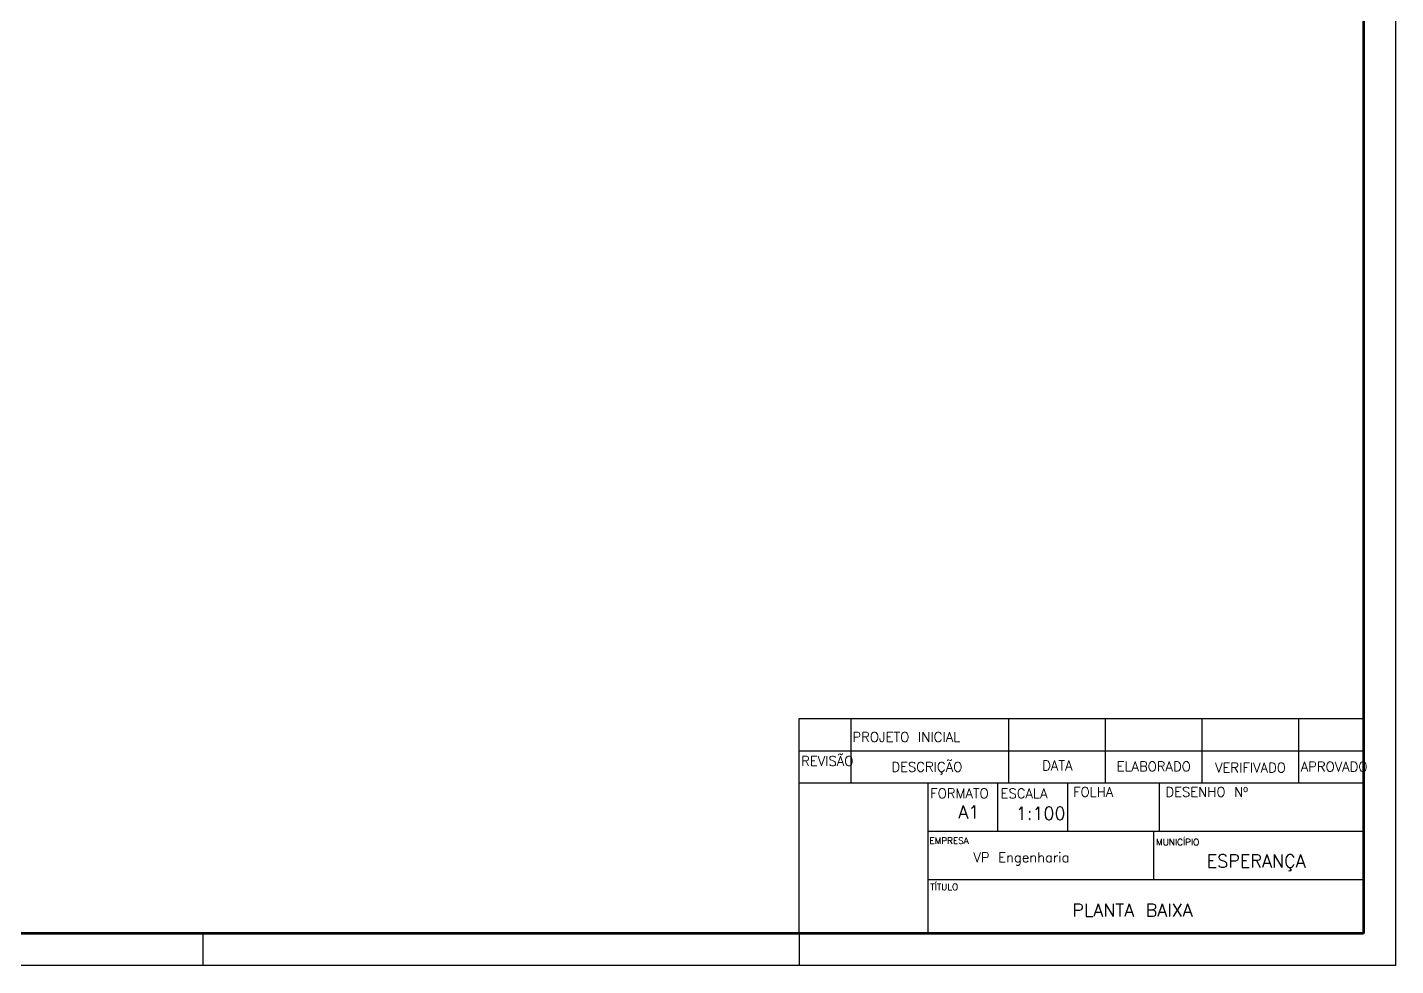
# Model space of a CAD drawing. Extents: x -593 to 248, y 430 to 1024.
# Drawn here: x -176.1 to 248.3, y 429.6 to 720.6 of the extents above; entities that cross this region are included whole.
import ezdxf

# ---------------------------------------------------------------- set-up
doc = ezdxf.new("R2010")
doc.units = 0
doc.header["$MEASUREMENT"] = 0
doc.styles.get("Standard").update_dxf_attribs({"font": 'txt.shx', "height": 0.4})

msp = doc.modelspace()

# ---------------------------------------------------------------- linework, layer by layer
for p, q in [((248.3, 1023.57), (248.3, 429.57)), ((63.3, 439.57), (63.3, 506.24)), ((63.3, 506.24), (238.3, 506.24)), ((79.45, 486.32), (79.45, 506.32)), ((128.3, 486.24), (128.3, 506.24)), ((158.3, 486.24), (158.3, 506.24)), ((188.3, 486.24), (188.3, 506.24)), ((218.3, 486.24), (218.3, 506.24)), ((63.3, 496.24), (238.3, 496.24)), ((63.3, 486.24), (238.3, 486.24)), ((103.3, 439.57), (103.3, 486.24)), ((124.87, 471.24), (124.87, 486.24)), ((146.61, 471.24), (146.61, 486.24)), ((175.09, 471.24), (175.09, 486.24)), ((103.3, 471.24), (238.3, 471.24)), ((173.3, 456.24), (173.3, 471.24)), ((103.3, 456.24), (238.3, 456.24)), ((-121.7, 439.57), (-121.7, 429.57)), ((63.3, 439.57), (63.3, 429.57)), ((248.3, 429.57), (-592.7, 429.57))]:
    msp.add_line(p, q)
at = {"lineweight": 100}
for p, q in [((238.3, 1013.57), (238.3, 439.57)), ((238.3, 439.57), (-572.7, 439.57))]:
    msp.add_line(p, q, dxfattribs=at)

# ---------------------------------------------------------------- texts
at = {"attachment_point": 1}
for s, width, gutter_width, insert, char_height in [('PROJETO INICIAL', 48.5359, 12.5, (79.84, 501.99), 3), ('REVISÃO', 12.4182, 12.5, (63.93, 494.54), 3), ('DESCRIÇÃO', 34.4018, 12.5, (91.9, 492.73), 3), ('DATA', 23.6013, 12.5, (138.68, 493.15), 3), ('ELABORADO', 24.9397, 12.5, (161.77, 492.85), 3), ('VERIFIVADO', 26.1194, 12.5, (192.27, 492.5), 3), ('APROVADO', 18.8803, 12.5, (218.86, 492.8), 3), ('FORMATO', 15, 12.5, (103.96, 484.52), 3), ('ESCALA', 11.1262, 5, (125.78, 484.48), 3), ('FOLHA', 11.6006, 12.5, (148.25, 484.95), 3), ('DESENHO Nº', 40.4021, 12.5, (176.9, 484.97), 3), ('A1', 9.007, 5, (112.67, 479.2), 4), ('1:100', 9.2719, 12.5, (130.49, 478.78), 4), ('EMPRESA', 36.1352, 12.5, (103.71, 469.33), 2), ('MUNICÍPIO', 42.8911, 12.5, (174.01, 468.89), 2), ('ESPERANÇA', 39.0475, 12.5, (189.69, 464.04), 4), ('TÍTULO', 41.9044, 12.5, (103.94, 454.99), 2), ('PLANTA BAIXA', 86.3686, 12.5, (148, 448.77), 4)]:
    msp.add_mtext_dynamic_manual_height_columns(s, width=width, gutter_width=gutter_width, heights=[0], dxfattribs=dict(at, insert=insert, char_height=char_height))
at = {"linetype": 'ByBlock', "insert": (117.34, 464.65), "char_height": 3, "attachment_point": 1}
msp.add_mtext_dynamic_manual_height_columns('VP Engenharia', width=49.8964, gutter_width=2, heights=[0], dxfattribs=at)

doc.saveas('drawing.dxf')
